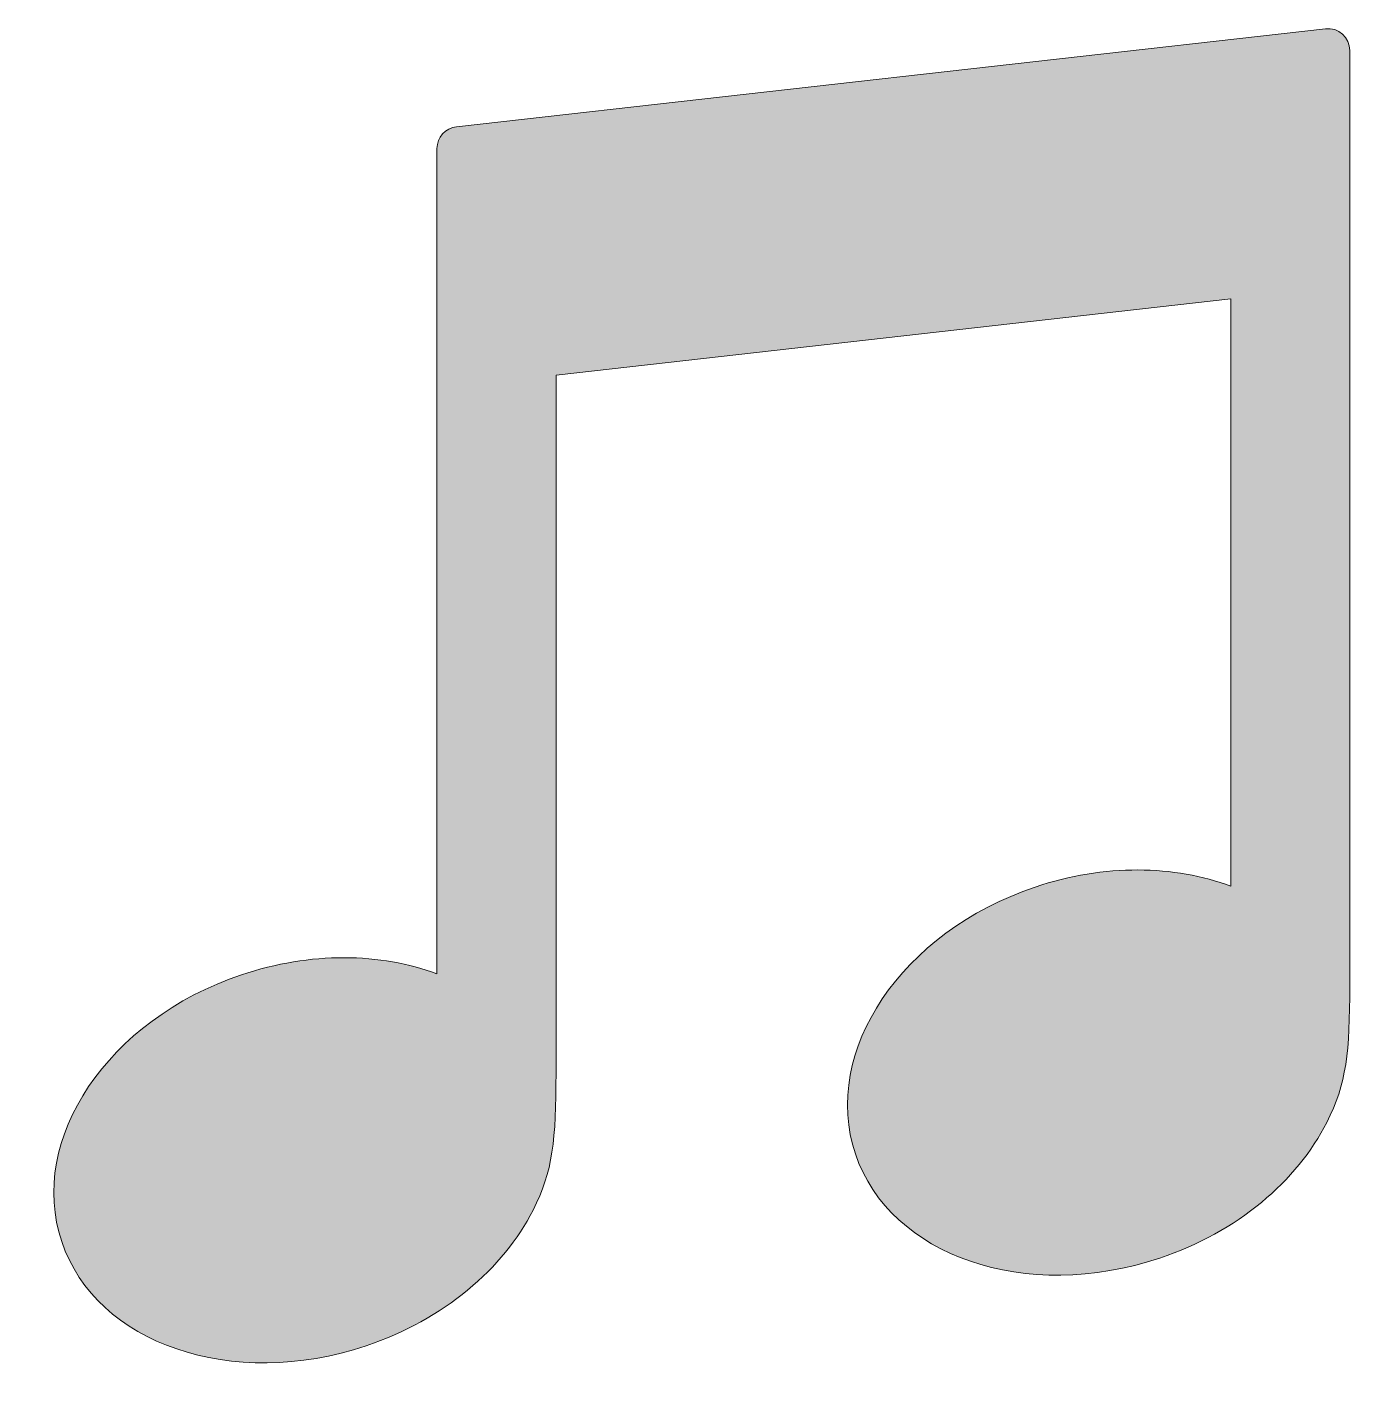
# Model space of a CAD drawing. Header units: inches. Extents: x 0.85 to 3.27, y -3.23 to -0.74.
import ezdxf

# ---------------------------------------------------------------- set-up
doc = ezdxf.new("R2010")
doc.units = ezdxf.units.IN
doc.header["$MEASUREMENT"] = 0
doc.layers.add('Design', color=7, linetype='Continuous', lineweight=0)

msp = doc.modelspace()

# ---------------------------------------------------------------- hatches: boundary and pattern name
at = {"layer": 'Design', "true_color": 0x003f58, "transparency": 33554687}
h = msp.add_hatch(color=148, dxfattribs=at)
h.dxf.hatch_style = 2
edge = h.paths.add_edge_path()
edge.add_spline(control_points=[(3.2261, -0.7382), (3.2498, -0.7355), (3.2706, -0.7541), (3.2706, -0.778), (3.2706, -0.778), (3.2706, -2.4903), (3.2706, -2.4903), (3.2706, -2.6125), (3.2647, -2.6703), (3.2286, -2.7414), (3.1743, -2.8483), (3.0651, -2.9421), (2.9231, -2.9897), (2.6782, -3.0721), (2.4286, -2.9867), (2.3656, -2.799), (2.3025, -2.6114), (2.4499, -2.3926), (2.6947, -2.3103), (2.8217, -2.2676), (2.9499, -2.2701), (3.0526, -2.3086), (3.0526, -2.3086), (3.0526, -1.2331), (3.0526, -1.2331), (3.0526, -1.2331), (1.8174, -1.3725), (1.8174, -1.3725), (1.8174, -1.3725), (1.8174, -2.651), (1.8174, -2.651), (1.8174, -2.7732), (1.8115, -2.831), (1.7754, -2.9021), (1.7211, -3.009), (1.6118, -3.1026), (1.4697, -3.1504), (1.225, -3.2328), (0.9754, -3.1474), (0.9124, -2.9597), (0.8493, -2.7721), (0.9967, -2.5533), (1.2414, -2.471), (1.3685, -2.4283), (1.4965, -2.4308), (1.5994, -2.4693), (1.5994, -2.4693), (1.5994, -0.9576), (1.5994, -0.9576), (1.5994, -0.9372), (1.6147, -0.9201), (1.635, -0.9178), (1.635, -0.9178), (3.2261, -0.7382), (3.2261, -0.7382)], knot_values=[0, 0, 0, 0, 1, 1, 1, 2, 2, 2, 3, 3, 3, 4, 4, 4, 5, 5, 5, 6, 6, 6, 7, 7, 7, 8, 8, 8, 9, 9, 9, 10, 10, 10, 11, 11, 11, 12, 12, 12, 13, 13, 13, 14, 14, 14, 15, 15, 15, 16, 16, 16, 17, 17, 17, 18, 18, 18, 18], degree=3, periodic=0)

# ---------------------------------------------------------------- linework, layer by layer
at = {"layer": 'Design'}
msp.add_open_spline([(3.2261, -0.7382), (3.2498, -0.7355), (3.2706, -0.7541), (3.2706, -0.778), (3.2706, -0.778), (3.2706, -2.4903), (3.2706, -2.4903), (3.2706, -2.6125), (3.2647, -2.6703), (3.2286, -2.7414), (3.1743, -2.8483), (3.0651, -2.9421), (2.9231, -2.9897), (2.6782, -3.0721), (2.4286, -2.9867), (2.3656, -2.799), (2.3025, -2.6114), (2.4499, -2.3926), (2.6947, -2.3103), (2.8217, -2.2676), (2.9499, -2.2701), (3.0526, -2.3086), (3.0526, -2.3086), (3.0526, -1.2331), (3.0526, -1.2331), (3.0526, -1.2331), (1.8174, -1.3725), (1.8174, -1.3725), (1.8174, -1.3725), (1.8174, -2.651), (1.8174, -2.651), (1.8174, -2.7732), (1.8115, -2.831), (1.7754, -2.9021), (1.7211, -3.009), (1.6118, -3.1026), (1.4697, -3.1504), (1.225, -3.2328), (0.9754, -3.1474), (0.9124, -2.9597), (0.8493, -2.7721), (0.9967, -2.5533), (1.2414, -2.471), (1.3685, -2.4283), (1.4965, -2.4308), (1.5994, -2.4693), (1.5994, -2.4693), (1.5994, -0.9576), (1.5994, -0.9576), (1.5994, -0.9372), (1.6147, -0.9201), (1.635, -0.9178), (1.635, -0.9178), (3.2261, -0.7382), (3.2261, -0.7382)], degree=3, knots=[0, 0, 0, 0, 1, 1, 1, 2, 2, 2, 3, 3, 3, 4, 4, 4, 5, 5, 5, 6, 6, 6, 7, 7, 7, 8, 8, 8, 9, 9, 9, 10, 10, 10, 11, 11, 11, 12, 12, 12, 13, 13, 13, 14, 14, 14, 15, 15, 15, 16, 16, 16, 17, 17, 17, 18, 18, 18, 18], dxfattribs=at)

doc.saveas('drawing.dxf')
